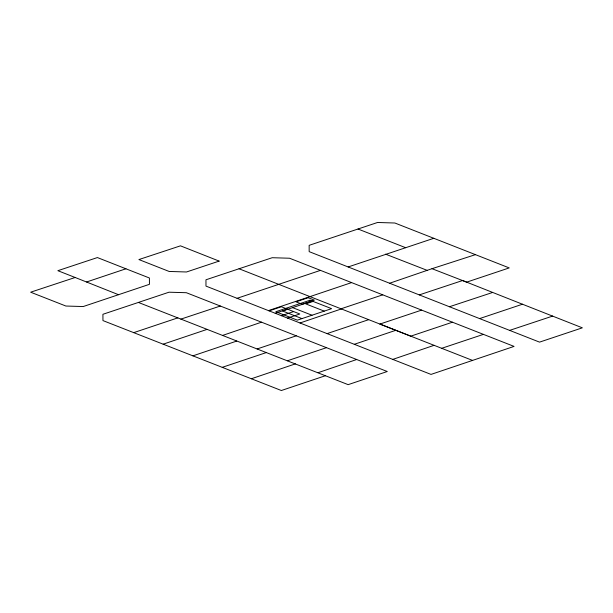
<?xml version="1.0" encoding="UTF-8"?>
<svg xmlns="http://www.w3.org/2000/svg" width="613" height="613" viewBox="0 0 613 613"><rect width="100%" height="100%" fill="white"/><g stroke="black" fill="none" stroke-linecap="round" stroke-linejoin="round"><path stroke-width="0.92" d="M389.615 283.244L432.004 268.693L475.435 254.648M222.389 335.495L261.513 322.185L387.27 371.509L348.146 384.65L138.392 302.439L102.915 314.285L102.961 320.591L281.352 390.512L325.449 375.715M318.147 372.666L356.682 359.517M392.764 359.402L434.081 345.326M299.995 322.982L431.016 374.413L514.069 346.406L289.558 258.234L272.203 257.713L205.96 279.789L205.976 286.102L299.995 322.982L341.38 308.937M163.158 344.177L206.903 329.442M351.594 282.593L268.433 310.615M192.911 355.846L236.702 341.081M251.361 378.757L295.443 363.861M354.306 344.307L395.806 330.3L472.654 360.459M86.579 281.988L125.933 268.793L149.411 277.995L149.442 284.317L83.222 306.546L65.882 306.033L30.65 292.202L75.154 277.482L118.524 294.707M138.392 302.439L169.004 292.202L186.36 292.715L261.513 322.185M133.703 332.644L177.885 317.848M237.062 298.309L320.446 270.371M348.153 266.954L433.797 238.296M269.084 310.868L281.321 306.761L299.803 313.994L287.566 318.101M275.245 313.281L287.482 309.174M312.163 301.052L282.562 310.998L301.964 318.607M313.105 301.427L305.764 303.887L324.246 311.12M281.405 315.695L293.642 311.58M341.012 308.799L382.75 294.838M257.154 348.943L296.271 335.832M222.251 367.34L266.456 352.521M327.028 333.618L368.697 319.657M421.644 310.101L379.907 324.062L239.047 268.77M287.436 360.758L326.484 347.678M452.432 322.208L410.764 336.162L379.907 324.062L395.806 330.3M479.588 318.591L522.475 304.224L582.35 327.825L539.54 342.131L309.167 251.644L309.151 245.33L377.524 222.488L394.879 223.009L509.227 267.912L466.677 282.141L432.004 268.693M441.697 348.307L483.427 334.369M180.858 319.135L220.32 306.04M419.277 294.899L462.57 280.532L522.475 304.224M509.625 330.384L552.65 316.078M449.444 306.738L492.561 292.478M385.539 254.15L427.361 270.433M358.015 229.017L405.645 247.698M292.593 307.634L312.017 315.235M125.933 268.793L97.398 257.56L57.852 270.685L75.154 277.482M308.232 297.719L296.002 301.826L302.163 304.24L314.392 300.125L308.232 297.719M310.04 300.224L275.804 311.726L297.359 320.155L331.587 308.653L310.04 300.224M219.132 261.1L186.513 271.98L169.157 271.459L138.89 259.56L180.46 245.836L219.132 261.1"/></g></svg>
